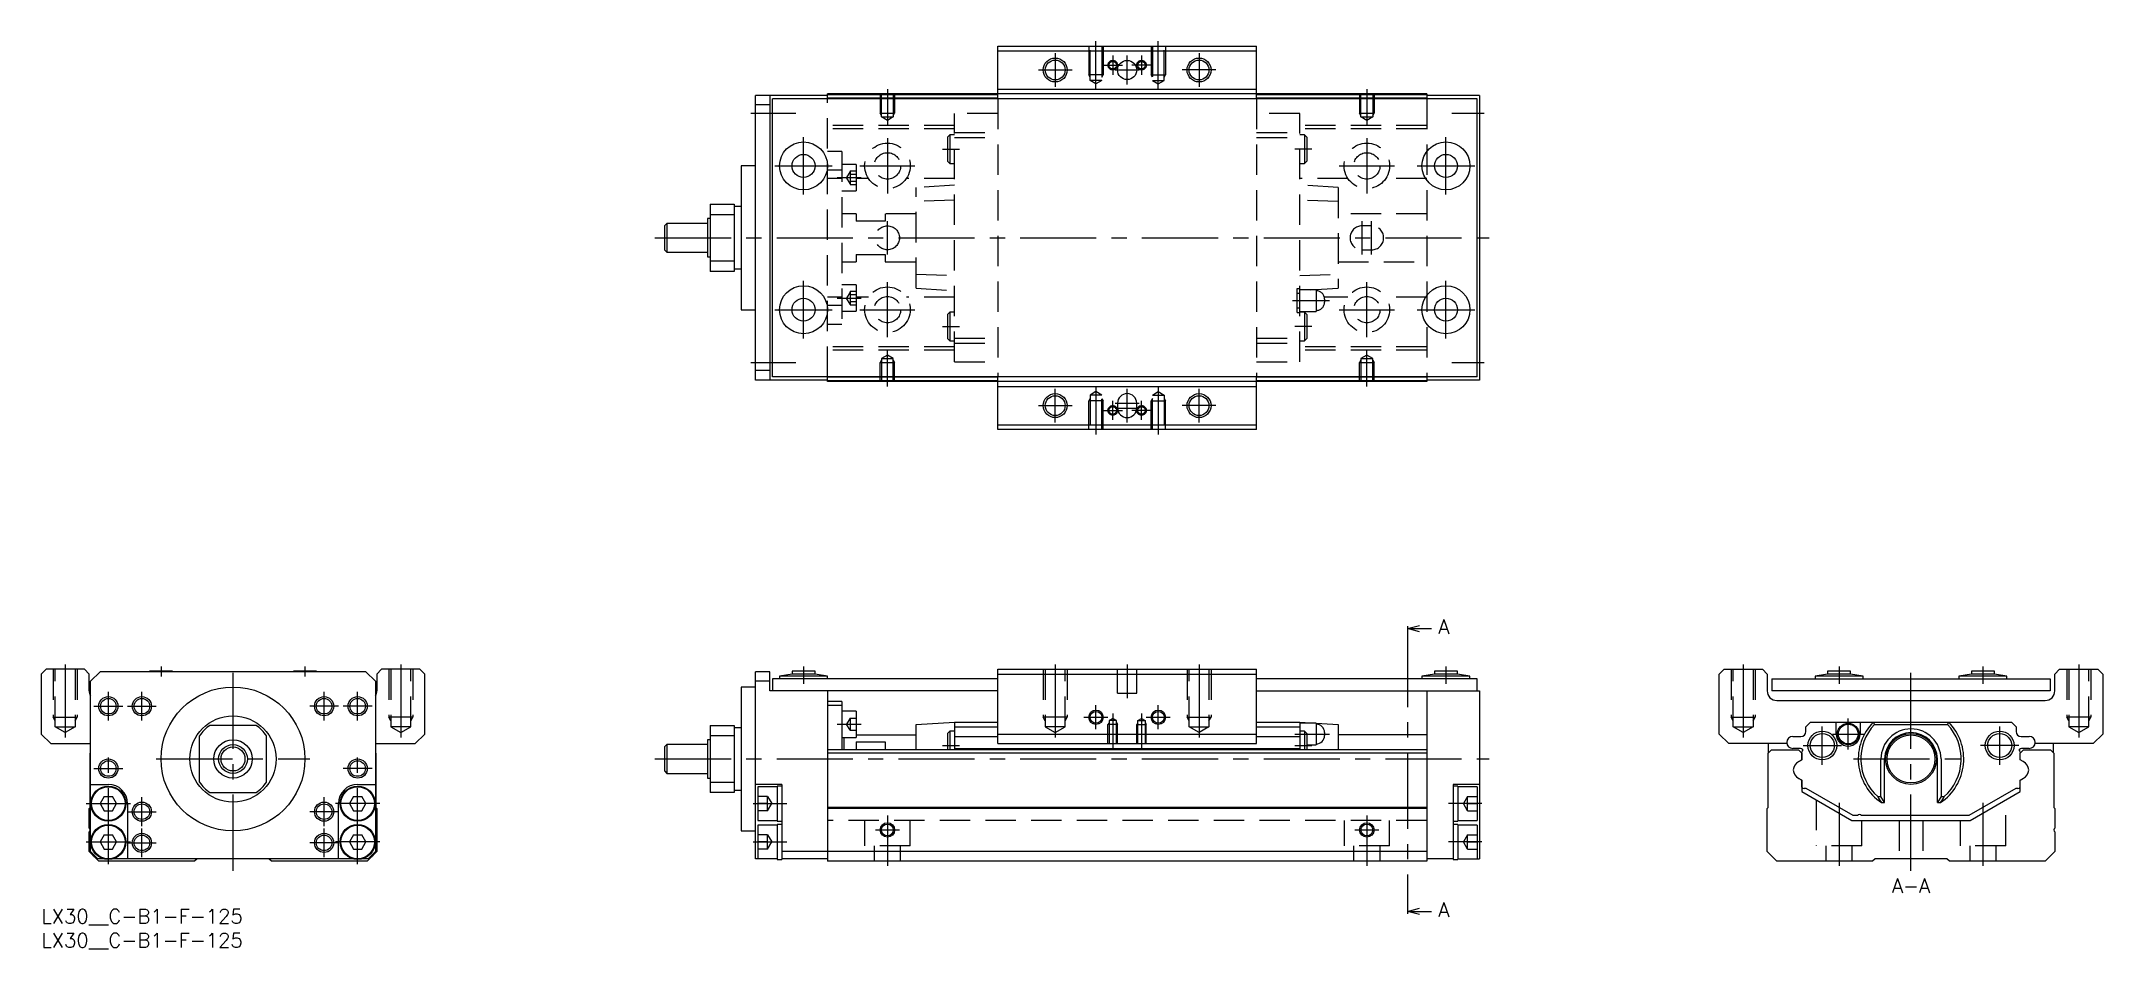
# Model space of a CAD drawing. Extents: x 0 to 430, y -8 to 181.
import ezdxf

# ---------------------------------------------------------------- set-up
doc = ezdxf.new("R2010")
doc.units = 0
doc.header["$LTSCALE"] = 0.5
doc.linetypes.add('CENTER', pattern=[50.8, 31.75, -6.35, 6.35, -6.35])
doc.linetypes.add('DASHED', pattern=[19.05, 12.7, -6.35])
for name, color, linetype in [('MSM_CENTER', 1, 'CENTER'), ('MSM_CONTINUOUS', 7, 'CONTINUOUS'), ('MSM_DASHED', 4, 'DASHED'), ('MSM_NARROW', 5, 'CONTINUOUS'), ('MSM_PART_NUMBER', 7, 'CONTINUOUS')]:
    doc.layers.add(name, color=color, linetype=linetype)
doc.styles.get("Standard").update_dxf_attribs({"font": 'txt.shx', "height": 3, "bigfont": 'bigfont.shx'})

msp = doc.modelspace()

# ---------------------------------------------------------------- linework, layer by layer
at = {"layer": 'MSM_CENTER'}
for p, q in [((220, 171.09), (220, 181)), ((233, 171.09), (233, 181)), ((211.5, 178.5), (211.5, 171.5)), ((223.5, 178), (223.5, 174)), ((226.5, 172), (226.5, 178)), ((229.5, 178), (229.5, 174)), ((241.5, 178.5), (241.5, 171.5)), ((208, 175), (215, 175)), ((221.5, 176), (225.5, 176)), ((224, 175), (229, 175)), ((231.5, 176), (227.5, 176)), ((245, 175), (238, 175)), ((176.5, 171), (176.5, 163.49)), ((276.5, 171), (276.5, 163.49)), ((148, 166), (157.4, 166)), ((294.25, 166), (301, 166)), ((159, 149), (159, 161)), ((176.5, 160.75), (176.5, 149.25)), ((276.5, 160.75), (276.5, 149.25)), ((293, 149), (293, 161)), ((153, 155), (165, 155)), ((170.75, 155), (182.25, 155)), ((188, 158.5), (191.5, 158.5)), ((265, 158.5), (261.5, 158.5)), ((270.75, 155), (282.25, 155)), ((287, 155), (299, 155)), ((166, 152.55), (171, 152.55)), ((176.5, 136.5), (176.5, 143.5)), ((275.5, 136.5), (275.5, 143.5)), ((277.5, 136.5), (277.5, 143.5)), ((128, 140), (302, 140)), ((159, 119), (159, 131)), ((176.5, 119.25), (176.5, 130.75)), ((276.5, 119.25), (276.5, 130.75)), ((293, 119), (293, 131)), ((153, 125), (165, 125)), ((166, 127.44), (171, 127.44)), ((170.75, 125), (182.25, 125)), ((261, 126.9), (268.7, 126.9)), ((270.75, 125), (282.25, 125)), ((287, 125), (299, 125)), ((188, 121.5), (191.5, 121.5)), ((265, 121.5), (261.5, 121.5)), ((176.5, 109), (176.5, 116.51)), ((276.5, 109), (276.5, 116.51)), ((148, 114), (157.4, 114)), ((294.25, 114), (301, 114)), ((211.5, 101.5), (211.5, 108.5)), ((220, 108.91), (220, 99)), ((226.5, 101.5), (226.5, 108.5)), ((233, 108.91), (233, 99)), ((241.5, 101.5), (241.5, 108.5)), ((208, 105), (215, 105)), ((221.5, 104), (225.5, 104)), ((223.5, 102), (223.5, 106)), ((224, 105.5), (229, 105.5)), ((224, 104.5), (229, 104.5)), ((231.5, 104), (227.5, 104)), ((229.5, 102), (229.5, 106)), ((245, 105), (238, 105)), ((285.01, 58), (285.01, 0)), ((5, 51), (5, 35.81)), ((25, 50.6), (25, 48.5)), ((40, 8), (40, 51.5)), ((55, 50.6), (55, 48.5)), ((75, 51), (75, 35.81)), ((159, 50.6), (159, 47)), ((211.5, 51), (211.5, 35.81)), ((226.5, 51), (226.5, 44)), ((241.5, 51), (241.5, 35.81)), ((293, 50.6), (293, 47)), ((355, 51), (355, 35.81)), ((375, 50.6), (375, 47)), ((390, 8), (390, 51.5)), ((405, 50.6), (405, 47)), ((425, 51), (425, 35.81)), ((14, 39.3), (14, 45.3)), ((21, 39.3), (21, 45.3)), ((59, 39.3), (59, 45.3)), ((66, 39.3), (66, 45.3)), ((11, 42.3), (17, 42.3)), ((18, 42.3), (24, 42.3)), ((62, 42.3), (56, 42.3)), ((69, 42.3), (63, 42.3)), ((217.5, 40), (222.5, 40)), ((220, 37.5), (220, 42.5)), ((223.5, 40.76), (223.5, 33.5)), ((229.5, 40.76), (229.5, 33.5)), ((230.5, 40), (235.5, 40)), ((233, 37.5), (233, 42.5)), ((376.9, 33.25), (376.9, 39.75)), ((166, 38.55), (171, 38.55)), ((261.5, 36.5), (268.7, 36.5)), ((371.5, 30.1), (371.5, 38.1)), ((373.65, 36.5), (380.15, 36.5)), ((408.5, 30.1), (408.5, 38.1)), ((14, 9.35), (14, 32.3)), ((24, 31.3), (56, 31.3)), ((66, 9.35), (66, 32.3)), ((128, 31.3), (302, 31.3)), ((188, 34.1), (191.5, 34.1)), ((261.5, 34.1), (265, 34.1)), ((367.5, 34.1), (375.5, 34.1)), ((378, 31.3), (402, 31.3)), ((412.5, 34.1), (404.5, 34.1)), ((11, 29.3), (17, 29.3)), ((69, 29.3), (63, 29.3)), ((9.35, 22), (18.65, 22)), ((21, 17.3), (21, 23.3)), ((59, 17.3), (59, 23.3)), ((70.65, 22), (61.35, 22)), ((148.5, 22), (155.5, 22)), ((300.5, 22), (293.5, 22)), ((375, 22.18), (375, 9)), ((405, 22.18), (405, 9)), ((18, 20.3), (24, 20.3)), ((62, 20.3), (56, 20.3)), ((176.5, 19.5), (176.5, 9)), ((276.5, 19.5), (276.5, 9)), ((9.35, 14), (18.65, 14)), ((18, 13.8), (24, 13.8)), ((21, 10.8), (21, 16.8)), ((62, 13.8), (56, 13.8)), ((59, 10.8), (59, 16.8)), ((70.65, 14), (61.35, 14)), ((148.5, 14), (155.5, 14)), ((174, 16.5), (179, 16.5)), ((274, 16.5), (279, 16.5)), ((300.5, 14), (293.5, 14))]:
    msp.add_line(p, q, dxfattribs=at)
at = {"layer": 'MSM_CONTINUOUS'}
for p, q in [((199.5, 180), (253.5, 180)), ((199.5, 169), (199.5, 180)), ((199.5, 179), (253.5, 179)), ((253.5, 169), (253.5, 180)), ((164, 169.7), (149, 169.7)), ((149, 110.3), (149, 169.7)), ((152, 169.7), (152, 110.3)), ((152.5, 111), (152.5, 169)), ((299.5, 169), (152.5, 169)), ((289, 170), (164, 170)), ((164, 169), (164, 170)), ((199.5, 169.8), (164, 169.8)), ((199.5, 169.1), (164, 169.1)), ((199.5, 171), (253.5, 171)), ((289, 169.8), (253.5, 169.8)), ((289, 169.1), (253.5, 169.1)), ((289, 170), (289, 169)), ((300, 169.7), (289, 169.7)), ((299.5, 111), (299.5, 169)), ((300, 169.7), (300, 110.3)), ((152, 167.7), (149, 167.7)), ((146, 155), (146, 125)), ((149, 155), (146, 155)), ((139.5, 147), (144.5, 147)), ((139.5, 147), (139.5, 133)), ((144.5, 147), (144.5, 133)), ((146, 146.5), (144.5, 146.5)), ((130.5, 143), (130, 142.5)), ((130, 142.5), (130, 137.5)), ((130.5, 143), (130.5, 137)), ((139, 143), (130.5, 143)), ((139, 144), (139, 136)), ((139.5, 144), (139, 144)), ((144.5, 144.82), (139.5, 144.82)), ((130, 137.5), (130.5, 137)), ((130.5, 137), (139, 137)), ((139, 136), (139.5, 136)), ((139.5, 135.18), (144.5, 135.18)), ((144.5, 133.5), (146, 133.5)), ((144.5, 133), (139.5, 133)), ((146, 125), (149, 125)), ((152, 112.3), (149, 112.3)), ((164, 110.3), (149, 110.3)), ((299.5, 111), (152.5, 111)), ((164, 110), (164, 111)), ((199.5, 110.9), (164, 110.9)), ((199.5, 110.2), (164, 110.2)), ((289, 110), (164, 110)), ((199.5, 100), (199.5, 111)), ((199.5, 109), (253.5, 109)), ((253.5, 100), (253.5, 111)), ((289, 110.9), (253.5, 110.9)), ((289, 110.2), (253.5, 110.2)), ((289, 111), (289, 110)), ((300, 110.3), (289, 110.3)), ((224.5, 105.5), (224.5, 104.5)), ((228.5, 104.5), (228.5, 105.5)), ((199.5, 101), (253.5, 101)), ((253.5, 100), (199.5, 100)), ((285.01, 58.5), (287.51, 59.17)), ((285.01, 59), (285.01, 58)), ((287.51, 57.83), (285.01, 58.5)), ((285.01, 58.5), (290.01, 58.5)), ((1, 50), (0, 49)), ((0, 49), (0, 36.5)), ((9, 50), (1, 50)), ((10, 49), (9, 50)), ((10, 45.5), (10, 49)), ((12.3, 49.5), (10.3, 47.5)), ((10.3, 12), (10.3, 47.5)), ((67.7, 49.5), (12.3, 49.5)), ((22.6, 49.6), (22.6, 49.5)), ((27.4, 49.6), (22.6, 49.6)), ((27.4, 49.5), (27.4, 49.6)), ((52.6, 49.6), (52.6, 49.5)), ((57.4, 49.6), (52.6, 49.6)), ((57.4, 49.5), (57.4, 49.6)), ((69.7, 47.5), (67.7, 49.5)), ((69.7, 47.5), (69.7, 12)), ((71, 50), (70, 49)), ((70, 49), (70, 45.5)), ((79, 50), (71, 50)), ((80, 49), (79, 50)), ((80, 36.5), (80, 49)), ((149, 10.5), (149, 49.5)), ((152, 49.5), (149, 49.5)), ((152, 47.5), (149, 47.5)), ((152, 45.5), (152, 49.5)), ((152.5, 48), (152.5, 45.5)), ((199.5, 48), (152.5, 48)), ((156.6, 49), (154, 48.6)), ((154, 48.6), (154, 48)), ((164, 48.6), (154, 48.6)), ((156.6, 49.6), (156.6, 49)), ((161.4, 49.6), (156.6, 49.6)), ((161.4, 49), (156.6, 49)), ((161.4, 49), (161.4, 49.6)), ((164, 48.6), (161.4, 49)), ((164, 48), (164, 48.6)), ((199.5, 34.5), (199.5, 50)), ((199.5, 50), (253.5, 50)), ((199.5, 49), (253.5, 49)), ((253.5, 34.5), (253.5, 50)), ((299.5, 48), (253.5, 48)), ((290.6, 49), (288, 48.6)), ((288, 48.6), (288, 48)), ((298, 48.6), (288, 48.6)), ((290.6, 49.6), (290.6, 49)), ((295.4, 49.6), (290.6, 49.6)), ((295.4, 49), (290.6, 49)), ((295.4, 49), (295.4, 49.6)), ((298, 48.6), (295.4, 49)), ((298, 48), (298, 48.6)), ((299.5, 45.5), (299.5, 48)), ((350, 49), (351, 50)), ((350, 36.5), (350, 49)), ((351, 50), (359, 50)), ((359, 50), (360, 49)), ((360, 49), (360, 45.5)), ((361, 48), (361, 45.5)), ((361, 48), (419, 48)), ((372.6, 49), (370, 48.6)), ((380, 48.6), (370, 48.6)), ((370, 48.6), (370, 48)), ((377.4, 49.6), (372.6, 49.6)), ((372.6, 49.6), (372.6, 49)), ((377.4, 49), (372.6, 49)), ((377.4, 49), (377.4, 49.6)), ((380, 48.6), (377.4, 49)), ((380, 48), (380, 48.6)), ((402.6, 49), (400, 48.6)), ((410, 48.6), (400, 48.6)), ((400, 48.6), (400, 48)), ((407.4, 49.6), (402.6, 49.6)), ((402.6, 49.6), (402.6, 49)), ((407.4, 49), (402.6, 49)), ((407.4, 49), (407.4, 49.6)), ((410, 48.6), (407.4, 49)), ((410, 48), (410, 48.6)), ((419, 48), (419, 45.5)), ((420, 49), (421, 50)), ((420, 45.5), (420, 49)), ((421, 50), (429, 50)), ((429, 50), (430, 49)), ((430, 49), (430, 36.5)), ((149, 46.3), (146, 46.3)), ((146, 46.3), (146, 16.3)), ((199.5, 45.5), (152, 45.5)), ((164, 45.5), (164, 10)), ((167, 43.3), (164, 43.3)), ((167, 43.3), (167, 33.2)), ((253.5, 45.5), (300, 45.5)), ((289, 45.5), (289, 10)), ((300, 45.5), (300, 10.5)), ((419, 45.5), (361, 45.5)), ((362, 43.5), (418, 43.5)), ((167, 42.45), (164, 42.45)), ((170, 41.3), (167, 41.3)), ((170, 41.3), (170, 35.8)), ((182.5, 38.5), (190.5, 39)), ((190.5, 39), (199.5, 39)), ((190.5, 39), (190.5, 33.2)), ((253.5, 39), (262.5, 39)), ((262.5, 39), (270.5, 38.5)), ((262.5, 39), (262.5, 33.2)), ((265.95, 38.75), (262.5, 38.75)), ((265.95, 38.75), (265.95, 34.25)), ((368.05, 38), (369.05, 39)), ((369.05, 39), (410.95, 39)), ((374.4, 36.5), (374.4, 39)), ((379.4, 39), (379.4, 36.5)), ((382.14, 39), (382.4, 38.5)), ((397.6, 38.5), (397.86, 39)), ((410.95, 39), (411.95, 38)), ((0, 36.5), (2, 34.5)), ((2, 34.5), (10.3, 34.5)), ((33, 26.48), (33, 36.12)), ((44.82, 38.3), (35.18, 38.3)), ((47, 26.48), (47, 36.12)), ((69.7, 34.5), (78, 34.5)), ((78, 34.5), (80, 36.5)), ((139.5, 35.3), (139, 35.3)), ((139, 35.3), (139, 27.3)), ((139.5, 38.3), (144.5, 38.3)), ((139.5, 38.3), (139.5, 24.3)), ((144.5, 36.12), (139.5, 36.12)), ((144.5, 38.3), (144.5, 24.3)), ((146, 37.8), (144.5, 37.8)), ((167, 35.8), (170, 35.8)), ((167.5, 33.2), (167.5, 35.8)), ((170, 36.3), (182.5, 36.3)), ((170, 34.87), (176, 34.87)), ((170, 34.87), (170, 33.2)), ((176, 34.87), (176, 33.2)), ((182.5, 33.2), (182.5, 38.5)), ((189.5, 37.1), (189, 36.6)), ((189, 36.6), (189, 33.2)), ((190.5, 37.1), (189.5, 37.1)), ((189.5, 37.1), (189.5, 33.2)), ((190.5, 38), (199.5, 38)), ((190.5, 36), (199.5, 36)), ((199.5, 36.5), (253.5, 36.5)), ((199.5, 34.5), (253.5, 34.5)), ((253.5, 38), (262.5, 38)), ((253.5, 36), (262.5, 36)), ((263.5, 37.1), (262.5, 37.1)), ((264, 36.6), (263.5, 37.1)), ((263.5, 37.1), (263.5, 33.2)), ((264, 36.6), (264, 33.2)), ((267.7, 36.8), (267.7, 36.2)), ((270.5, 38.5), (270.5, 33.2)), ((289, 36.3), (270.5, 36.3)), ((352, 34.5), (350, 36.5)), ((364.13, 34.5), (352, 34.5)), ((360.3, 32.6), (360.3, 34.5)), ((365.35, 36), (367.05, 36)), ((368.05, 37), (368.05, 38)), ((382.4, 38.5), (397.6, 38.5)), ((411.95, 38), (411.95, 37)), ((412.95, 36), (414.65, 36)), ((428, 34.5), (415.87, 34.5)), ((419.7, 32.6), (419.7, 34.5)), ((430, 36.5), (428, 34.5)), ((10.2, 32.5), (10.3, 32.6)), ((10.2, 21.2), (10.2, 32.5)), ((69.7, 32.6), (69.8, 32.5)), ((69.8, 32.5), (69.8, 21.2)), ((130.5, 34.3), (130, 33.8)), ((130, 33.8), (130, 28.8)), ((139, 34.3), (130.5, 34.3)), ((130.5, 34.3), (130.5, 28.3)), ((289, 33.2), (164, 33.2)), ((289, 32.5), (164, 32.5)), ((190.5, 33.5), (262.5, 33.5)), ((264, 34.25), (265.95, 34.25)), ((360.2, 32.5), (360.9, 33.2)), ((360.2, 21.2), (360.2, 32.5)), ((360.9, 33.2), (366.55, 33.2)), ((366.75, 33.5), (365.35, 33.5)), ((367.25, 31.15), (366.5, 30.72)), ((366.55, 33.2), (367.25, 32.5)), ((366.6, 30.78), (367.25, 31.15)), ((367.2, 32.55), (367.2, 32.7)), ((367.25, 32.5), (367.2, 32.55)), ((367.25, 31.15), (367.25, 32.5)), ((367.25, 32.5), (367.25, 31.15)), ((383.74, 23.45), (383.74, 31.3)), ((384.5, 22.2), (384.5, 31.3)), ((395.5, 22.2), (395.5, 31.3)), ((396.26, 31.3), (396.26, 23.45)), ((412.75, 32.5), (413.45, 33.2)), ((412.75, 31.15), (412.75, 32.5)), ((413.4, 30.78), (412.75, 31.15)), ((412.8, 32.7), (412.8, 32.55)), ((414.65, 33.5), (413.25, 33.5)), ((413.4, 30.78), (413.49, 30.73)), ((413.45, 33.2), (419.1, 33.2)), ((419.1, 33.2), (419.8, 32.5)), ((419.8, 32.5), (419.8, 21.2)), ((10.3, 26), (14, 26)), ((66, 26), (69.7, 26)), ((130, 28.8), (130.5, 28.3)), ((130.5, 28.3), (139, 28.3)), ((139, 27.3), (139.5, 27.3)), ((139.5, 26.48), (144.5, 26.48)), ((154.5, 26), (149, 26)), ((154.5, 26), (154.5, 10.35)), ((300, 26), (294.5, 26)), ((294.5, 26), (294.5, 10.35)), ((367.25, 26.85), (366.5, 27.28)), ((366.6, 27.22), (367.25, 26.85)), ((367.25, 25.45), (367.25, 26.85)), ((367.25, 26.85), (367.25, 24.5)), ((412.75, 26.85), (413.5, 27.28)), ((412.75, 24.5), (412.75, 26.85)), ((13.13, 23.5), (12.27, 22)), ((12.27, 22), (13.13, 20.5)), ((13.13, 23.5), (14.87, 23.5)), ((15.73, 22), (14.87, 23.5)), ((14.87, 20.5), (15.73, 22)), ((18, 22), (18, 10.5)), ((35.18, 24.3), (44.82, 24.3)), ((62, 10.5), (62, 22)), ((65.13, 23.5), (64.27, 22)), ((64.27, 22), (65.13, 20.5)), ((65.13, 23.5), (66.87, 23.5)), ((67.73, 22), (66.87, 23.5)), ((66.87, 20.5), (67.73, 22)), ((144.5, 24.3), (139.5, 24.3)), ((144.5, 24.8), (146, 24.8)), ((153.5, 25.5), (149.5, 25.5)), ((149.5, 25.5), (149.5, 18.5)), ((154.5, 25.65), (153.5, 25.65)), ((153.5, 25.65), (153.5, 18.35)), ((295.5, 25.65), (294.5, 25.65)), ((295.5, 25.65), (295.5, 18.35)), ((299.5, 25.5), (295.5, 25.5)), ((299.5, 25.5), (299.5, 18.5)), ((367.25, 24.5), (377.64, 18.5)), ((368.1, 25.16), (367.7, 25.16)), ((377.91, 19.5), (368.1, 25.16)), ((383.07, 23.45), (383.74, 23.45)), ((384.5, 22.2), (383.74, 23.45)), ((383.82, 22.2), (384.5, 22.2)), ((396.26, 23.45), (395.5, 22.2)), ((395.5, 22.2), (396.18, 22.2)), ((396.26, 23.45), (396.93, 23.45)), ((411.9, 25.16), (402.09, 19.5)), ((402.36, 18.5), (412.75, 24.5)), ((412.3, 25.16), (411.9, 25.16)), ((10, 21), (10.2, 21.2)), ((10, 16.9), (10, 21)), ((13.13, 20.5), (14.87, 20.5)), ((65.13, 20.5), (66.87, 20.5)), ((69.8, 21.2), (70, 21)), ((70, 21), (70, 12)), ((149.5, 18.5), (153.5, 18.5)), ((153.5, 17.5), (149.5, 17.5)), ((149.5, 17.5), (149.5, 10.5)), ((153.5, 18.35), (154.5, 18.35)), ((154.5, 17.65), (153.5, 17.65)), ((153.5, 17.65), (153.5, 10.35)), ((289, 21.2), (164, 21.2)), ((289, 21), (164, 21)), ((294.5, 18.35), (295.5, 18.35)), ((295.5, 17.65), (294.5, 17.65)), ((295.5, 18.5), (299.5, 18.5)), ((295.5, 17.65), (295.5, 10.35)), ((299.5, 17.5), (295.5, 17.5)), ((299.5, 17.5), (299.5, 10.5)), ((360, 21), (360.2, 21.2)), ((360, 12), (360, 21)), ((377.64, 18.5), (402.36, 18.5)), ((378.85, 19.5), (377.91, 19.5)), ((402.09, 19.5), (379.65, 19.5)), ((419.8, 21.2), (420, 21)), ((420, 21), (420, 16.9)), ((10, 12), (10, 16.1)), ((13.13, 15.5), (12.27, 14)), ((12.27, 14), (13.13, 12.5)), ((13.13, 15.5), (14.87, 15.5)), ((15.73, 14), (14.87, 15.5)), ((14.87, 12.5), (15.73, 14)), ((65.13, 15.5), (64.27, 14)), ((64.27, 14), (65.13, 12.5)), ((65.13, 15.5), (66.87, 15.5)), ((67.73, 14), (66.87, 15.5)), ((66.87, 12.5), (67.73, 14)), ((146, 16.3), (149, 16.3)), ((420, 16.1), (420, 12)), ((12, 10), (10, 12)), ((11.8, 10.5), (10.3, 12)), ((12.96, 10.5), (11.8, 10.5)), ((32, 10), (12, 10)), ((13.13, 12.5), (14.87, 12.5)), ((64.96, 10.5), (15.04, 10.5)), ((32.5, 10.5), (32, 10)), ((48, 10), (47.5, 10.5)), ((68, 10), (48, 10)), ((65.13, 12.5), (66.87, 12.5)), ((68.2, 10.5), (67.04, 10.5)), ((70, 12), (68, 10)), ((69.7, 12), (68.2, 10.5)), ((153.5, 10.5), (149, 10.5)), ((153.5, 10.35), (154.5, 10.35)), ((289, 12), (154.5, 12)), ((164, 10.5), (154.5, 10.5)), ((289, 10), (164, 10)), ((294.5, 10.5), (289, 10.5)), ((294.5, 10.35), (295.5, 10.35)), ((295.5, 10.5), (300, 10.5)), ((362, 10), (360, 12)), ((382, 10), (362, 10)), ((382.5, 10.5), (382, 10)), ((397.5, 10.5), (382.5, 10.5)), ((398, 10), (397.5, 10.5)), ((418, 10), (398, 10)), ((420, 12), (418, 10)), ((285.01, -0.5), (287.51, 0.17)), ((285.01, 0), (285.01, -1)), ((287.51, -1.17), (285.01, -0.5)), ((285.01, -0.5), (290.01, -0.5))]:
    msp.add_line(p, q, dxfattribs=at)
for centre, radius in [((211.5, 175), 2.07), ((226.5, 175), 2), ((241.5, 175), 2.07), ((159, 155), 5), ((293, 155), 5), ((159, 155), 2.4), ((293, 155), 2.4), ((159, 125), 5), ((293, 125), 5), ((159, 125), 2.4), ((293, 125), 2.4), ((211.5, 105), 2.07), ((241.5, 105), 2.07), ((14, 42.3), 1.62), ((21, 42.3), 1.62), ((40, 31.3), 15), ((59, 42.3), 1.62), ((66, 42.3), 1.62), ((40, 31.3), 9), ((220, 40), 1.23), ((233, 40), 1.23), ((376.9, 36.5), 2.25), ((40, 31.3), 4), ((371.5, 34.1), 3), ((371.5, 34.1), 2.5), ((376.9, 36.5), 2.05), ((390, 31.3), 5.3), ((390, 31.3), 5), ((408.5, 34.1), 3), ((408.5, 34.1), 2.5), ((14, 29.3), 1.62), ((40, 31.3), 3), ((40, 31.3), 2.5), ((66, 29.3), 1.62), ((14, 22), 3.65), ((14, 22), 3.5), ((21, 20.3), 1.62), ((59, 20.3), 1.62), ((66, 22), 3.65), ((66, 22), 3.5), ((14, 14), 3.65), ((14, 14), 3.5), ((66, 14), 3.65), ((66, 14), 3.5), ((176.5, 16.5), 1.23), ((276.5, 16.5), 1.23), ((21, 13.8), 1.62), ((59, 13.8), 1.62)]:
    msp.add_circle(centre, radius, dxfattribs=at)
for centre, radius, start, end in [((226.5, 105.5), 2, 0, 180), ((226.5, 104.5), 2, 180, 0), ((12, 45.5), 2, 180, 211.7883), ((68, 45.5), 2, 328.2117, 0), ((362, 45.5), 2, 180, 270), ((418, 45.5), 2, 270, 0), ((390, 31.3), 11, 135.573, 235.8196), ((390, 31.3), 11, 304.1804, 44.427), ((40, 31.3), 8.5, 124.5603, 145.4397), ((40, 31.3), 8.5, 34.5603, 55.4397), ((265.95, 36.8), 1.75, 0, 90), ((265.95, 36.2), 1.75, 270, 0), ((365.35, 34.75), 1.25, 90, 270), ((367.05, 37), 1, 270, 0), ((376.9, 36.5), 2.5, 180, 0), ((390, 31.3), 10.47, 136.5713, 228.5552), ((390, 31.3), 6.26, 0, 180), ((390, 31.3), 5.5, 0, 180), ((390, 31.3), 10.47, 311.4448, 43.4287), ((412.95, 37), 1, 180, 270), ((414.65, 34.75), 1.25, 270, 90), ((367.65, 28.85), 2.2, 121.4553, 176.019), ((367.65, 28.85), 2.2, 121.3887, 134.5331), ((366.75, 32.5), 1, 41.234, 90), ((367.7, 32.7), 0.5, 113.3254, 180), ((413.25, 32.5), 1, 90, 138.766), ((412.3, 32.7), 0.5, 0, 66.6746), ((412.35, 28.85), 2.2, 3.981, 61.4552), ((14, 22), 4, 0, 90), ((40, 31.3), 8.5, 214.5603, 235.4397), ((40, 31.3), 8.5, 304.5603, 325.4397), ((66, 22), 4, 90, 180), ((367.65, 29.15), 2.2, 183.981, 241.4552), ((412.35, 29.15), 2.2, 301.4553, 356.019), ((367.7, 25.66), 0.5, 205.8419, 270), ((391.51, 27.65), 9.43, 206.4456, 215.3272), ((389, 27.35), 8.84, 324.3755, 333.8517), ((412.3, 25.66), 0.5, 270, 334.1581), ((379.25, 19.2), 0.5, 36.8699, 143.1301), ((9.7, 16.5), 0.5, 306.8699, 53.1301), ((420.3, 16.5), 0.5, 126.8699, 233.1301), ((12.3, 12.5), 2, 216.8699, 233.1301), ((67.7, 12.5), 2, 306.8699, 323.1301)]:
    msp.add_arc(centre, radius, start, end, dxfattribs=at)
at = {"layer": 'MSM_DASHED'}
for p, q in [((218.5, 180), (218.5, 174)), ((218.77, 172.8), (218.77, 180)), ((221.23, 180), (221.23, 172.8)), ((221.5, 180), (221.5, 174)), ((231.5, 180), (231.5, 174)), ((231.77, 180), (231.77, 172.8)), ((234.23, 172.8), (234.23, 180)), ((234.5, 180), (234.5, 174)), ((221.5, 174), (218.5, 174)), ((218.77, 173.53), (218.5, 174)), ((221.23, 172.8), (218.77, 172.8)), ((220, 172.09), (218.77, 172.8)), ((221.23, 172.8), (220, 172.09)), ((221.23, 173.53), (221.5, 174)), ((231.5, 174), (234.5, 174)), ((231.77, 173.53), (231.5, 174)), ((231.77, 172.8), (234.23, 172.8)), ((231.77, 172.8), (233, 172.09)), ((233, 172.09), (234.23, 172.8)), ((234.23, 173.53), (234.5, 174)), ((164, 111), (164, 169)), ((175, 170), (175, 166)), ((175.27, 165.2), (175.27, 170)), ((177.73, 170), (177.73, 165.2)), ((178, 170), (178, 166)), ((199.5, 169), (199.5, 111)), ((253.5, 169), (253.5, 111)), ((275, 170), (275, 166)), ((275.27, 165.2), (275.27, 170)), ((277.73, 170), (277.73, 165.2)), ((278, 170), (278, 166)), ((289, 169), (289, 111)), ((190.5, 163.45), (164, 163.45)), ((175.27, 165.53), (175, 166)), ((175, 166), (178, 166)), ((175.27, 165.2), (177.73, 165.2)), ((176.5, 164.49), (175.27, 165.2)), ((177.73, 165.2), (176.5, 164.49)), ((177.73, 165.53), (178, 166)), ((199.5, 165.9), (190.5, 165.9)), ((190.5, 114.1), (190.5, 165.9)), ((262.5, 165.9), (253.5, 165.9)), ((262.5, 114.1), (262.5, 165.9)), ((289, 163.45), (262.5, 163.45)), ((275.27, 165.53), (275, 166)), ((275, 166), (278, 166)), ((275.27, 165.2), (277.73, 165.2)), ((276.5, 164.49), (275.27, 165.2)), ((277.73, 165.2), (276.5, 164.49)), ((277.73, 165.53), (278, 166)), ((190.5, 162.75), (164, 162.75)), ((189.5, 161.5), (189, 161)), ((189, 161), (189, 156)), ((189.5, 161.5), (189.5, 155.5)), ((190.5, 161.5), (189.5, 161.5)), ((190.5, 161.95), (199.5, 161.95)), ((190.5, 160.95), (199.5, 160.95)), ((253.5, 161.95), (262.5, 161.95)), ((253.5, 160.95), (262.5, 160.95)), ((289, 162.75), (262.5, 162.75)), ((263.5, 161.5), (262.5, 161.5)), ((263.5, 161.5), (263.5, 155.5)), ((264, 161), (263.5, 161.5)), ((264, 161), (264, 156)), ((167, 158), (164, 158)), ((167, 158), (167, 122)), ((170, 155.3), (167, 155.3)), ((170, 155.3), (170, 149.8)), ((189, 156), (189.5, 155.5)), ((189.5, 155.5), (190.5, 155.5)), ((262.5, 155.5), (263.5, 155.5)), ((263.5, 155.5), (264, 156)), ((167, 154.13), (164, 154.13)), ((167, 152.38), (164, 152.38)), ((168.7, 153.8), (167.98, 152.55)), ((168.7, 151.3), (167.98, 152.55)), ((168.7, 154), (170, 154)), ((168.7, 154), (168.7, 151.11)), ((168.7, 153.28), (170, 153.28)), ((168.7, 151.83), (170, 151.83)), ((168.7, 151.11), (170, 151.11)), ((172.55, 152.36), (170, 152.36)), ((190.5, 152.36), (180.45, 152.36)), ((190.5, 151), (182.5, 150.47)), ((272.55, 152.36), (262.5, 152.36)), ((270.5, 150.47), (262.5, 151)), ((289, 152.36), (280.45, 152.36)), ((167, 149.8), (170, 149.8)), ((182.5, 129.53), (182.5, 150.47)), ((190.5, 147.86), (182.5, 147.6)), ((270.5, 147.6), (262.5, 147.86)), ((270.5, 150.47), (270.5, 129.53)), ((170, 145), (167, 145)), ((170, 145), (170, 143.5)), ((176, 143.5), (170, 143.5)), ((176, 145), (176, 143.5)), ((182.5, 145), (176, 145)), ((289, 145), (270.5, 145)), ((277.5, 142.5), (275.5, 142.5)), ((167, 135), (170, 135)), ((170, 136.5), (176, 136.5)), ((170, 136.5), (170, 135)), ((176, 136.5), (176, 135)), ((176, 135), (182.5, 135)), ((270.5, 135), (289, 135)), ((275.5, 137.5), (277.5, 137.5)), ((170, 130.19), (167, 130.19)), ((170, 130.19), (170, 124.69)), ((182.5, 132.4), (190.5, 132.14)), ((182.5, 129.53), (190.5, 129)), ((262, 129.4), (262.5, 129.4)), ((262, 124.4), (262, 129.4)), ((262.5, 132.14), (270.5, 132.4)), ((265.95, 129.15), (262.5, 129.15)), ((264.76, 129.15), (270.5, 129.53)), ((265.95, 129.15), (265.95, 124.65)), ((167, 127.62), (164, 127.62)), ((167, 125.87), (164, 125.87)), ((168.7, 128.69), (167.98, 127.44)), ((168.7, 126.19), (167.98, 127.44)), ((168.7, 128.88), (170, 128.88)), ((168.7, 128.88), (168.7, 126)), ((168.7, 128.16), (170, 128.16)), ((168.7, 126.72), (170, 126.72)), ((168.7, 126), (170, 126)), ((172.55, 127.64), (170, 127.64)), ((190.5, 127.64), (180.45, 127.64)), ((262.5, 128.4), (262, 128.4)), ((262, 125.4), (262.5, 125.4)), ((272.55, 127.64), (267.64, 127.64)), ((267.7, 127.2), (267.7, 126.6)), ((289, 127.64), (280.45, 127.64)), ((164, 122), (167, 122)), ((167, 124.69), (170, 124.69)), ((189.5, 124.5), (189, 124)), ((189, 124), (189, 119)), ((190.5, 124.5), (189.5, 124.5)), ((189.5, 124.5), (189.5, 118.5)), ((262, 124.4), (262.5, 124.4)), ((262.5, 124.65), (265.95, 124.65)), ((263.5, 124.5), (262.5, 124.5)), ((264, 124), (263.5, 124.5)), ((263.5, 124.5), (263.5, 118.5)), ((264, 124), (264, 119)), ((190.5, 117.25), (164, 117.25)), ((190.5, 116.55), (164, 116.55)), ((189, 119), (189.5, 118.5)), ((189.5, 118.5), (190.5, 118.5)), ((190.5, 119.05), (199.5, 119.05)), ((190.5, 118.05), (199.5, 118.05)), ((253.5, 119.05), (262.5, 119.05)), ((253.5, 118.05), (262.5, 118.05)), ((262.5, 118.5), (263.5, 118.5)), ((289, 117.25), (262.5, 117.25)), ((289, 116.55), (262.5, 116.55)), ((263.5, 118.5), (264, 119)), ((175.27, 114.47), (175, 114)), ((175, 110), (175, 114)), ((175, 114), (178, 114)), ((176.5, 115.51), (175.27, 114.8)), ((175.27, 114.8), (175.27, 110)), ((175.27, 114.8), (177.73, 114.8)), ((177.73, 114.8), (176.5, 115.51)), ((177.73, 110), (177.73, 114.8)), ((177.73, 114.47), (178, 114)), ((178, 110), (178, 114)), ((190.5, 114.1), (199.5, 114.1)), ((253.5, 114.1), (262.5, 114.1)), ((275.27, 114.47), (275, 114)), ((275, 110), (275, 114)), ((275, 114), (278, 114)), ((276.5, 115.51), (275.27, 114.8)), ((275.27, 114.8), (275.27, 110)), ((275.27, 114.8), (277.73, 114.8)), ((277.73, 114.8), (276.5, 115.51)), ((277.73, 110), (277.73, 114.8)), ((277.73, 114.47), (278, 114)), ((278, 110), (278, 114)), ((220, 107.91), (218.77, 107.2)), ((221.23, 107.2), (220, 107.91)), ((231.77, 107.2), (233, 107.91)), ((233, 107.91), (234.23, 107.2)), ((218.77, 106.47), (218.5, 106)), ((221.5, 106), (218.5, 106)), ((218.5, 100), (218.5, 106)), ((218.77, 107.2), (218.77, 100)), ((221.23, 107.2), (218.77, 107.2)), ((221.23, 100), (221.23, 107.2)), ((221.23, 106.47), (221.5, 106)), ((221.5, 100), (221.5, 106)), ((231.77, 106.47), (231.5, 106)), ((231.5, 100), (231.5, 106)), ((231.5, 106), (234.5, 106)), ((231.77, 100), (231.77, 107.2)), ((231.77, 107.2), (234.23, 107.2)), ((234.23, 107.2), (234.23, 100)), ((234.23, 106.47), (234.5, 106)), ((234.5, 100), (234.5, 106)), ((2.5, 50), (2.5, 40)), ((2.93, 38), (2.93, 50)), ((7.07, 50), (7.07, 38)), ((7.5, 50), (7.5, 40)), ((72.5, 50), (72.5, 40)), ((72.93, 50), (72.93, 38)), ((77.07, 38), (77.07, 50)), ((77.5, 50), (77.5, 40)), ((209, 50), (209, 40)), ((209.43, 50), (209.43, 38)), ((213.57, 38), (213.57, 50)), ((214, 50), (214, 40)), ((224.5, 45), (224.5, 50)), ((228.5, 45), (228.5, 50)), ((239, 50), (239, 40)), ((239.43, 38), (239.43, 50)), ((243.57, 50), (243.57, 38)), ((244, 50), (244, 40)), ((352.5, 50), (352.5, 40)), ((352.93, 38), (352.93, 50)), ((357.07, 50), (357.07, 38)), ((357.5, 50), (357.5, 40)), ((422.5, 50), (422.5, 40)), ((422.93, 50), (422.93, 38)), ((427.07, 38), (427.07, 50)), ((427.5, 50), (427.5, 40)), ((224.5, 45), (228.5, 45)), ((2.5, 40), (7.5, 40)), ((2.93, 39.25), (2.5, 40)), ((7.07, 39.25), (7.5, 40)), ((77.5, 40), (72.5, 40)), ((72.93, 39.25), (72.5, 40)), ((77.07, 39.25), (77.5, 40)), ((168.7, 39.8), (167.98, 38.55)), ((168.7, 39.8), (170, 39.8)), ((168.7, 39.8), (168.7, 37.3)), ((214, 40), (209, 40)), ((209.43, 39.25), (209, 40)), ((213.57, 39.25), (214, 40)), ((222.72, 38.87), (222.5, 38.5)), ((223.5, 39.76), (222.72, 39.31)), ((224.28, 39.31), (222.72, 39.31)), ((222.72, 39.31), (222.72, 34.5)), ((224.28, 39.31), (223.5, 39.76)), ((224.28, 34.5), (224.28, 39.31)), ((224.28, 38.87), (224.5, 38.5)), ((228.72, 38.87), (228.5, 38.5)), ((228.72, 39.31), (229.5, 39.76)), ((228.72, 39.31), (230.28, 39.31)), ((228.72, 34.5), (228.72, 39.31)), ((229.5, 39.76), (230.28, 39.31)), ((230.28, 39.31), (230.28, 34.5)), ((230.28, 38.87), (230.5, 38.5)), ((239, 40), (244, 40)), ((239.43, 39.25), (239, 40)), ((243.57, 39.25), (244, 40)), ((352.5, 40), (357.5, 40)), ((352.93, 39.25), (352.5, 40)), ((357.07, 39.25), (357.5, 40)), ((427.5, 40), (422.5, 40)), ((422.93, 39.25), (422.5, 40)), ((427.07, 39.25), (427.5, 40)), ((5, 36.81), (2.93, 38)), ((2.93, 38), (7.07, 38)), ((7.07, 38), (5, 36.81)), ((72.93, 38), (75, 36.81)), ((77.07, 38), (72.93, 38)), ((75, 36.81), (77.07, 38)), ((168.7, 37.3), (167.98, 38.55)), ((168.7, 38.55), (170, 38.55)), ((168.7, 37.3), (170, 37.3)), ((213.57, 38), (209.43, 38)), ((209.43, 38), (211.5, 36.81)), ((211.5, 36.81), (213.57, 38)), ((224.5, 38.5), (222.5, 38.5)), ((222.5, 34.5), (222.5, 38.5)), ((224.5, 34.5), (224.5, 38.5)), ((228.5, 34.5), (228.5, 38.5)), ((228.5, 38.5), (230.5, 38.5)), ((230.5, 34.5), (230.5, 38.5)), ((239.43, 38), (243.57, 38)), ((241.5, 36.81), (239.43, 38)), ((243.57, 38), (241.5, 36.81)), ((355, 36.81), (352.93, 38)), ((352.93, 38), (357.07, 38)), ((357.07, 38), (355, 36.81)), ((422.93, 38), (425, 36.81)), ((427.07, 38), (422.93, 38)), ((425, 36.81), (427.07, 38)), ((151.5, 23.5), (149.5, 23.5)), ((151.5, 22), (149.5, 22)), ((151.5, 20.5), (151.5, 23.5)), ((151.5, 23.5), (152.37, 22)), ((151.5, 20.5), (152.37, 22)), ((297.5, 23.5), (296.63, 22)), ((297.5, 20.5), (296.63, 22)), ((297.5, 20.5), (297.5, 23.5)), ((297.5, 23.5), (299.5, 23.5)), ((297.5, 22), (299.5, 22)), ((370.25, 22.77), (370.25, 13.2)), ((409.75, 13.2), (409.75, 22.77)), ((151.5, 20.5), (149.5, 20.5)), ((289, 18.5), (164, 18.5)), ((171.75, 18.5), (171.75, 13.2)), ((181.25, 13.2), (181.25, 18.5)), ((271.75, 18.5), (271.75, 13.2)), ((281.25, 13.2), (281.25, 18.5)), ((297.5, 20.5), (299.5, 20.5)), ((379.75, 13.2), (379.75, 18.5)), ((387.5, 18.5), (387.5, 10.5)), ((392.5, 18.5), (392.5, 10.5)), ((400.25, 18.5), (400.25, 13.2)), ((151.5, 15.5), (149.5, 15.5)), ((151.5, 14), (149.5, 14)), ((151.5, 12.5), (151.5, 15.5)), ((151.5, 15.5), (152.37, 14)), ((151.5, 12.5), (152.37, 14)), ((181.25, 13.2), (171.75, 13.2)), ((173.75, 13.2), (173.75, 10)), ((179.25, 10), (179.25, 13.2)), ((281.25, 13.2), (271.75, 13.2)), ((273.75, 13.2), (273.75, 10)), ((279.25, 10), (279.25, 13.2)), ((297.5, 15.5), (296.63, 14)), ((297.5, 12.5), (296.63, 14)), ((297.5, 12.5), (297.5, 15.5)), ((297.5, 15.5), (299.5, 15.5)), ((297.5, 14), (299.5, 14)), ((379.75, 13.2), (370.25, 13.2)), ((372.25, 13.2), (372.25, 10)), ((377.75, 10), (377.75, 13.2)), ((409.75, 13.2), (400.25, 13.2)), ((402.25, 13.2), (402.25, 10)), ((407.75, 10), (407.75, 13.2)), ((151.5, 12.5), (149.5, 12.5)), ((297.5, 12.5), (299.5, 12.5))]:
    msp.add_line(p, q, dxfattribs=at)
for centre, radius in [((223.5, 176), 1), ((223.5, 176), 0.784), ((229.5, 176), 1), ((229.5, 176), 0.784), ((176.5, 155), 4.75), ((276.5, 155), 4.75), ((176.5, 155), 2.75), ((276.5, 155), 2.75), ((176.5, 140), 2.5), ((176.5, 125), 4.75), ((276.5, 125), 4.75), ((176.5, 125), 2.75), ((276.5, 125), 2.75), ((223.5, 104), 1), ((223.5, 104), 0.784), ((229.5, 104), 1), ((229.5, 104), 0.784)]:
    msp.add_circle(centre, radius, dxfattribs=at)
for centre, radius, start, end in [((275.5, 140), 2.5, 90, 270), ((277.5, 140), 2.5, 270, 90), ((265.95, 127.2), 1.75, 0, 90), ((265.95, 126.6), 1.75, 270, 0)]:
    msp.add_arc(centre, radius, start, end, dxfattribs=at)
at = {"layer": 'MSM_NARROW'}
for centre, radius in [((211.5, 175), 2.5), ((241.5, 175), 2.5), ((211.5, 105), 2.5), ((241.5, 105), 2.5), ((14, 42.3), 2), ((21, 42.3), 2), ((59, 42.3), 2), ((66, 42.3), 2), ((220, 40), 1.5), ((233, 40), 1.5), ((14, 29.3), 2), ((66, 29.3), 2), ((21, 20.3), 2), ((59, 20.3), 2), ((176.5, 16.5), 1.5), ((276.5, 16.5), 1.5), ((21, 13.8), 2), ((59, 13.8), 2)]:
    msp.add_circle(centre, radius, dxfattribs=at)

# ---------------------------------------------------------------- texts
at = {"layer": 'MSM_PART_NUMBER'}
for s, p in [('A', (291.42, 57.37)), ('A-A', (386.01, 3.36)), ('LX30__C-B1-F-125', (0, -3)), ('A', (291.42, -1.63)), ('LX30__C-B1-F-125', (0, -8))]:
    msp.add_text(s, height=3, dxfattribs=at).set_placement(p)

doc.saveas('drawing.dxf')
